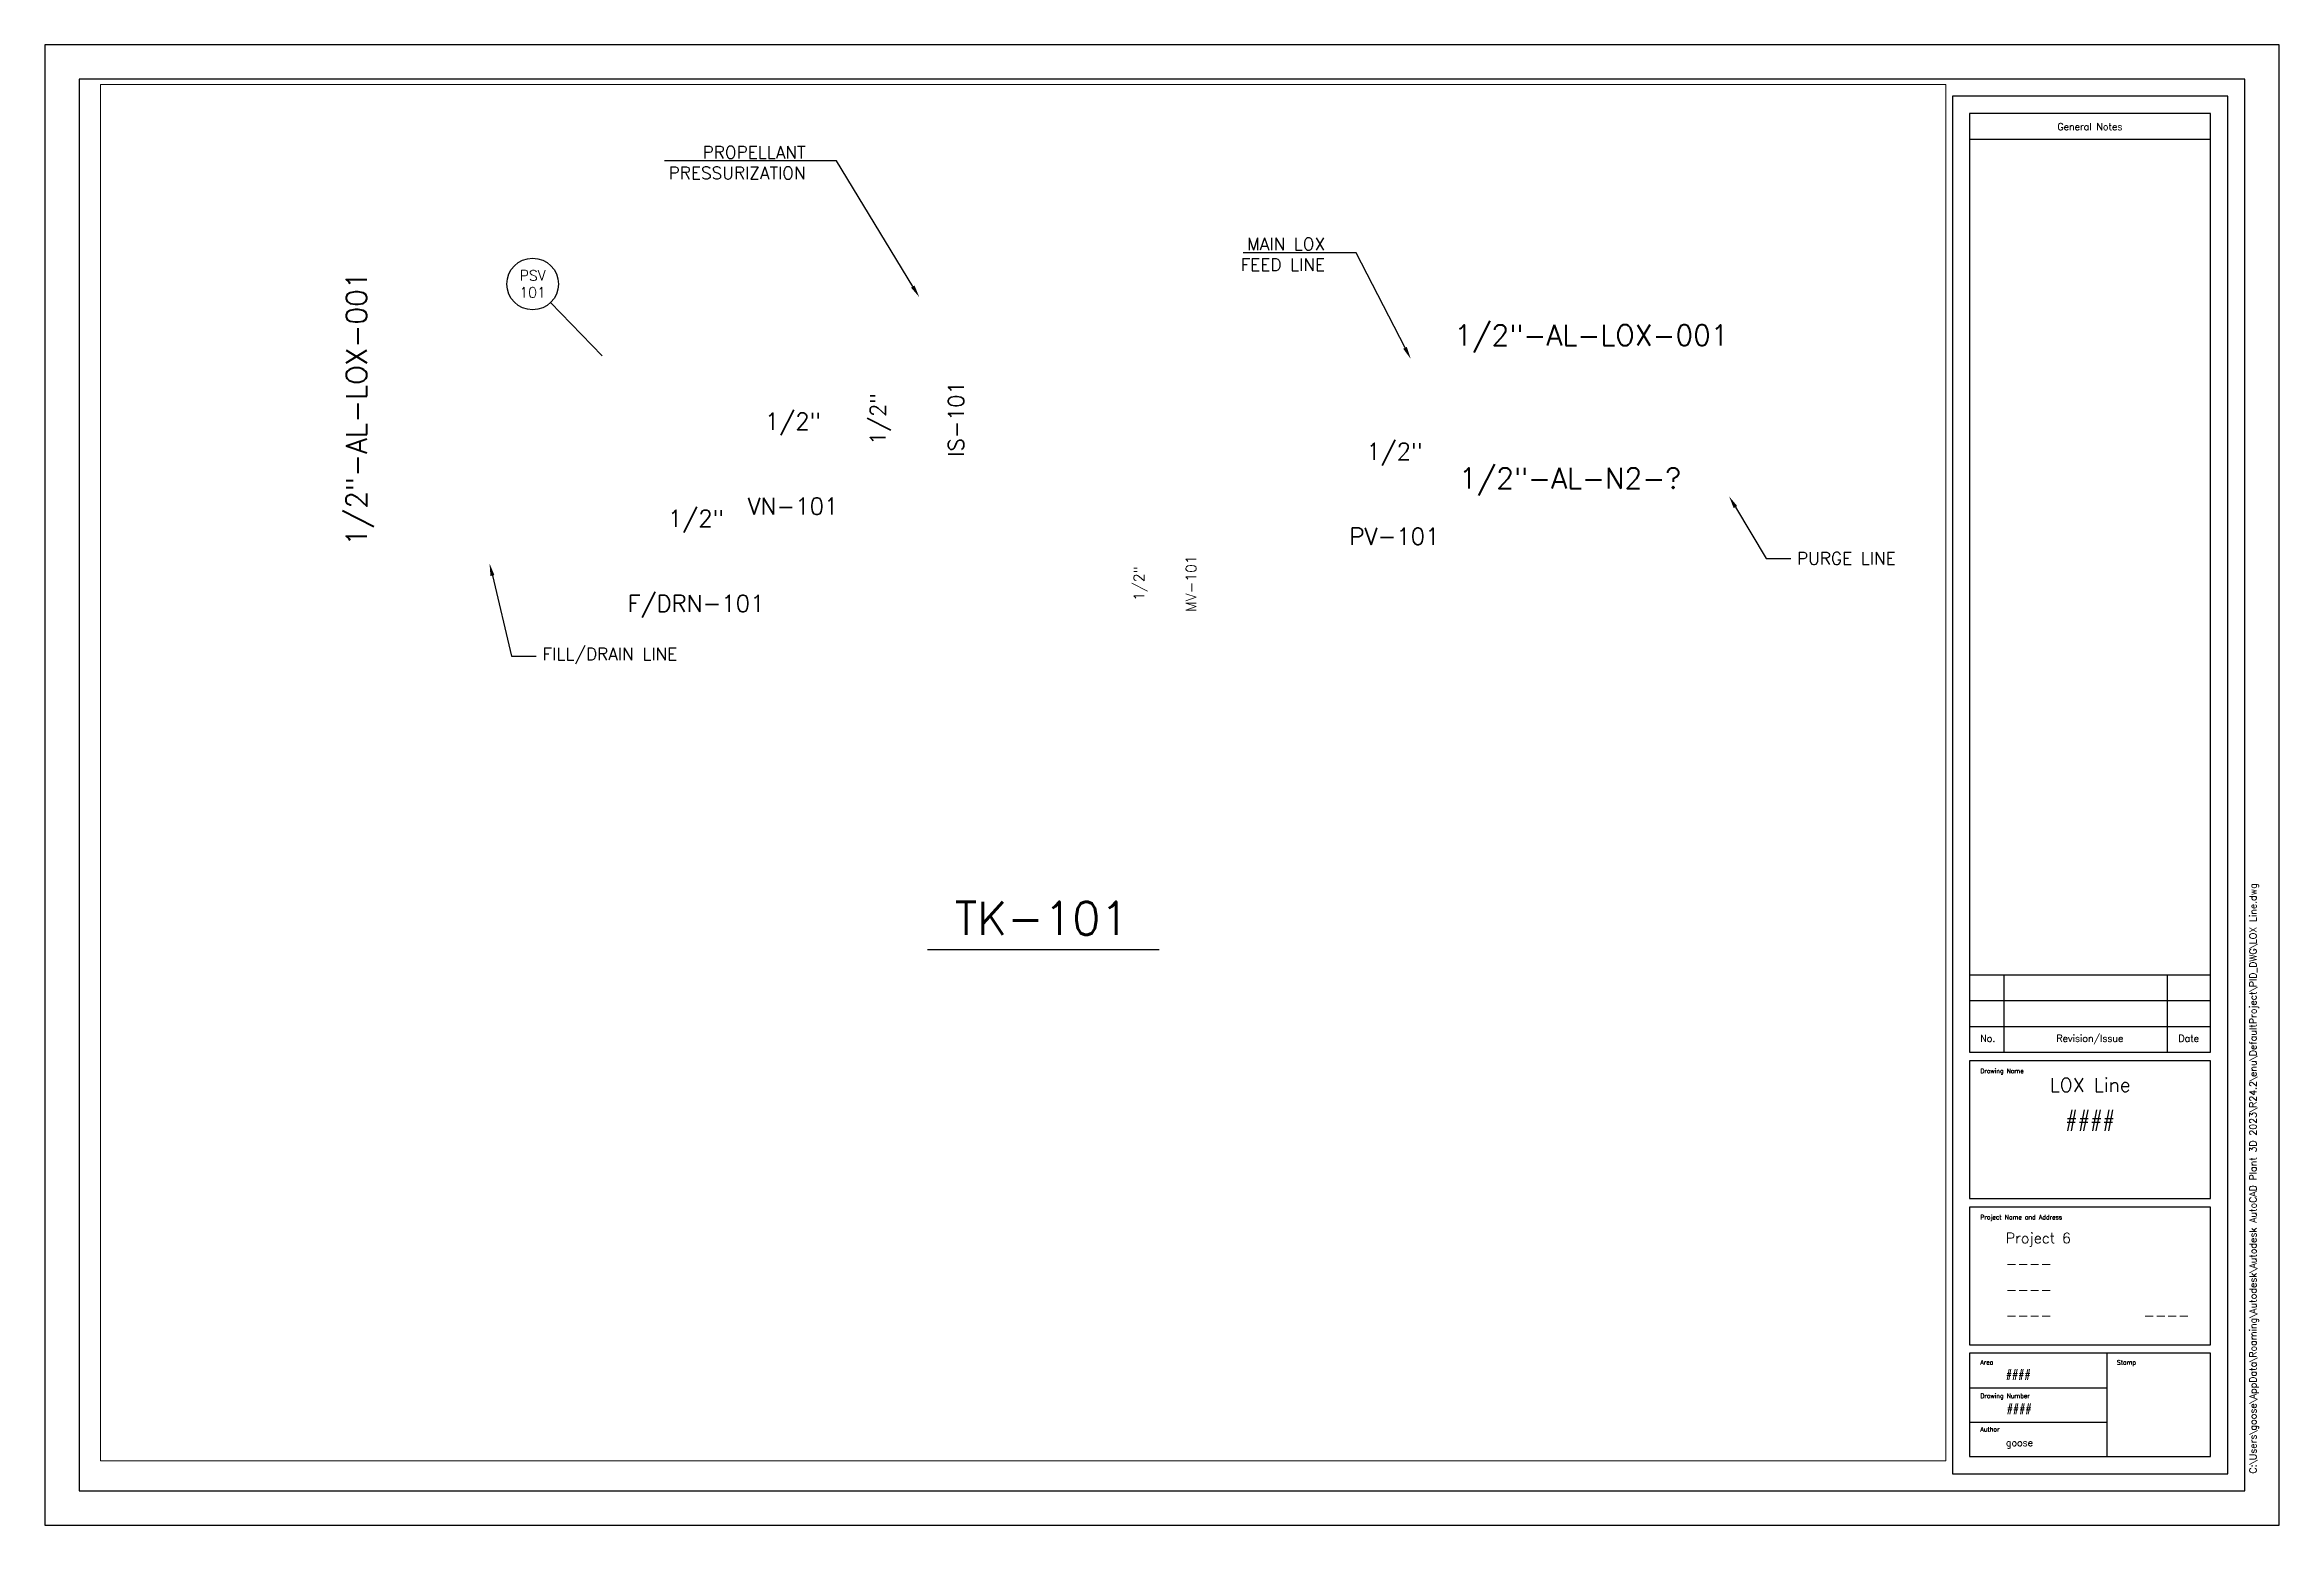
# Paper-space layout 'PID ANSI D Title Block' of a CAD drawing. Header units: inches. Extents: x 0 to 32.5, y 0 to 21.5.
# The model-space entities are those that its viewports show. They can reach past a viewport. Long polylines and large blocks are cut down to what shows.
import ezdxf
from ezdxf import colors
from ezdxf.entities.mleader import LeaderData, LeaderLine
from ezdxf.enums import TextEntityAlignment as Align
from ezdxf.math import Vec2, Vec3

# ---------------------------------------------------------------- set-up
doc = ezdxf.new("R2010")
doc.units = ezdxf.units.IN
doc.header["$MEASUREMENT"] = 0
for name, color, linetype in [('Instrument', 2, 'Continuous'), ('Text', 7, 'Continuous'), ('Title Block', 7, 'Continuous')]:
    doc.layers.add(name, color=color, linetype=linetype)
doc.styles.add('Roman', font='romans')
doc.styles.get("Standard").update_dxf_attribs({"font": 'romans.shx', "height": 0.1})
doc.dimstyles.get("Standard").update_dxf_attribs({"dimtxt": 0.18, "dimasz": 0.18, "dimexe": 0.18, "dimexo": 0.0625, "dimgap": 0.09, "dimtad": 0, "dimtih": 1, "dimtoh": 1, "dimdec": 4, "dimzin": 0, "dimdsep": 46, "dimtxsty": 'Standard', "dimcen": 0.09, "dimadec": 0, "dimazin": 0, "dimtfac": 1, "dimtdec": 4, "dimtofl": 0, "dimtmove": 0, "dimatfit": 3, "dimfxl": 1, "dimtolj": 1, "dimtzin": 0, "dimarcsym": 0})

# ---------------------------------------------------------------- blocks, each defined once
blk = doc.blocks.new('PID ANSI D titleblock')
for p, q in [((32.473, 21.518), (0, 21.518)), ((0, 21.518), (0, 0)), ((32.473, 0), (32.473, 21.518)), ((31.973, 21.018), (0.5, 21.018)), ((0.5, 21.018), (0.5, 0.5)), ((31.973, 0.5), (31.973, 21.018)), ((31.723, 20.768), (27.723, 20.768)), ((27.723, 20.768), (27.723, 0.75)), ((31.473, 20.518), (27.973, 20.518)), ((27.973, 20.518), (27.973, 6.875)), ((31.473, 6.875), (31.473, 20.518)), ((31.723, 0.75), (31.723, 20.768)), ((27.973, 20.143), (31.473, 20.143)), ((27.973, 8), (31.473, 8)), ((28.473, 6.875), (28.473, 8)), ((30.848, 6.875), (30.848, 8)), ((27.973, 7.625), (31.473, 7.625)), ((27.973, 7.25), (31.473, 7.25)), ((27.973, 6.875), (31.473, 6.875)), ((31.473, 6.75), (27.973, 6.75)), ((27.973, 6.75), (27.973, 4.75)), ((31.473, 4.75), (31.473, 6.75)), ((27.973, 4.75), (31.473, 4.75)), ((31.473, 4.625), (27.973, 4.625)), ((27.973, 4.625), (27.973, 2.625)), ((31.473, 2.625), (31.473, 4.625)), ((27.973, 2.625), (31.473, 2.625)), ((31.473, 2.5), (27.973, 2.5)), ((27.973, 2.5), (27.973, 1)), ((29.973, 1), (29.973, 2.5)), ((31.473, 1), (31.473, 2.5)), ((27.973, 2), (29.973, 2)), ((27.973, 1.5), (29.973, 1.5)), ((27.973, 1), (31.473, 1)), ((27.723, 0.75), (31.723, 0.75)), ((0.5, 0.5), (31.973, 0.5)), ((0, 0), (32.473, 0))]:
    blk.add_line(p, q)
at = {"style": 'Roman'}
for s, p in [('General Notes', (29.721, 20.326)), ('Revision/Issue', (29.721, 7.078)), ('No.', (28.237, 7.078)), ('Date', (31.157, 7.078))]:
    blk.add_text(s, height=0.1, dxfattribs=at).set_placement(p, align=Align.MIDDLE_CENTER)
for s, p in [('Drawing Name', (28.129, 6.571)), ('Project Name and Address', (28.129, 4.446)), ('Area', (28.129, 2.335)), ('Stamp', (30.113, 2.335)), ('Drawing Number', (28.129, 1.849)), ('Author', (28.129, 1.363))]:
    blk.add_text(s, height=0.065, dxfattribs=at).set_placement(p)
blk = doc.blocks.new('Valve Label_block')
at = {"color": 0, "linetype": 'ByBlock', "lineweight": -2}
blk.add_attdef('#(TargetObject.Size)', text='', height=0.1, dxfattribs=at).set_placement((0, 0.1875), align=Align.BOTTOM_CENTER)
blk.add_attdef('#(TargetObject.Tag)', text='', height=0.1, dxfattribs=at).set_placement((0, -0.1875), align=Align.TOP_CENTER)
blk = doc.blocks.new('*U13')
at = {"color": 0, "linetype": 'ByBlock', "lineweight": -2}
for start, end in [(0, 180), (180, 0)]:
    blk.add_arc((0, 0), 0.25, start, end, dxfattribs=at)
blk.add_wipeout([(-0.163, 0.149), (0.167, 0.151), (0.167, 0.024), (-0.163, 0.024)], dxfattribs=at)
blk.add_wipeout([(-0.144, -0.024), (0.149, -0.024), (0.149, -0.155), (-0.144, -0.155)], dxfattribs=at)
for tag, p in [('#(TargetObject.Type)', (0, 0.083)), ('#(TargetObject.LoopNumber)', (0, -0.083))]:
    blk.add_attdef(tag, text='', height=0.1, dxfattribs=at).set_placement(p, align=Align.MIDDLE_CENTER)
blk = doc.blocks.new('Pipeline Tag_block')
at = {"color": 0, "linetype": 'ByBlock', "lineweight": -2}
blk.add_attdef('#(TargetObject.Tag)', text='', height=0.1, dxfattribs=at).set_placement((0, 0), align=Align.MIDDLE_CENTER)
blk = doc.blocks.new('*U30')
at = {"color": 0, "linetype": 'ByBlock', "lineweight": -3}
blk.add_line((-0.553, -0.152), (0.569, -0.152), dxfattribs=at)
at = {"color": 0, "linetype": 'ByBlock', "lineweight": -2}
blk.add_attdef('#(Equipment.Tag)', text='', height=0.16, dxfattribs=at).set_placement((0, 0), align=Align.MIDDLE)

msp = doc.modelspace()

# ---------------------------------------------------------------- block references
at = {"layer": 'Instrument', "color": 2, "linetype": 'ByBlock'}
ref = msp.add_blockref('*U13', (6.094, 17.042), dxfattribs=dict(at, xscale=-1.5, yscale=1.5, zscale=1.5))
ref.add_attrib('#(TargetObject.Type)', 'PSV', dxfattribs={"layer": '0', "color": 0, "linetype": 'ByBlock', "lineweight": -2, "height": 0.15}).set_placement((6.094, 17.166), align=Align.MIDDLE_CENTER)
ref.add_attrib('#(TargetObject.LoopNumber)', '101', dxfattribs={"layer": '0', "color": 0, "linetype": 'ByBlock', "lineweight": -2, "height": 0.15}).set_placement((6.094, 16.919), align=Align.MIDDLE_CENTER)
at = {"layer": 'Text'}
ref = msp.add_blockref('Pipeline Tag_block', (3.536, 15.23), dxfattribs=dict(at, xscale=3, yscale=3, zscale=3, rotation=270.0038248843634))
ref.add_attrib('#(TargetObject.Tag)', '1/2"-AL-LOX-001', dxfattribs={"layer": '0', "color": 0, "linetype": 'ByBlock', "lineweight": -2, "height": 0.3, "rotation": 90.0038}).set_placement((3.536, 15.23), align=Align.MIDDLE_CENTER)
ref = msp.add_blockref('Pipeline Tag_block', (21.48, 16.298), dxfattribs=dict(at, xscale=3, yscale=3, zscale=3, rotation=180.0038248843635))
ref.add_attrib('#(TargetObject.Tag)', '1/2"-AL-LOX-001', dxfattribs={"layer": '0', "color": 0, "linetype": 'ByBlock', "lineweight": -2, "height": 0.3, "rotation": 0.0038}).set_placement((21.48, 16.298), align=Align.MIDDLE_CENTER)
at = {"layer": 'Text', "rotation": 90.00000000000001}
for p, xscale, yscale, zscale, values in [((11.712, 15.081), 2.250000000000001, 2.250000000000001, 2.250000000000001, {'#(TargetObject.Size)': '1/2"', '#(TargetObject.Tag)': 'IS-101'}), ((15.305, 12.688), 1.5, 1.5, 1.5, {'#(TargetObject.Size)': '1/2"', '#(TargetObject.Tag)': 'MV-101'})]:
    msp.add_blockref('Valve Label_block', p, dxfattribs=dict(at, xscale=xscale, yscale=yscale, zscale=zscale)).add_auto_attribs(values)
at = {"layer": 'Text'}
for name, p, xscale, yscale, zscale, values in [('Valve Label_block', (9.878, 14.393), 2.443140130159328, 2.443140130159328, 2.443140130159328, {'#(TargetObject.Size)': '1/2"', '#(TargetObject.Tag)': 'VN-101'}), ('Valve Label_block', (18.618, 13.955), 2.443140130159328, 2.443140130159328, 2.443140130159328, {'#(TargetObject.Size)': '1/2"', '#(TargetObject.Tag)': 'PV-101'}), ('Valve Label_block', (8.469, 12.98), 2.443140130159328, 2.443140130159328, 2.443140130159328, {'#(TargetObject.Size)': '1/2"', '#(TargetObject.Tag)': 'F/DRN-101'}), ('*U30', (13.492, 7.824), 3, 3, 3, {'#(Equipment.Tag)': 'TK-101'})]:
    msp.add_blockref(name, p, dxfattribs=dict(at, xscale=xscale, yscale=yscale, zscale=zscale)).add_auto_attribs(values)
ref = msp.add_blockref('Pipeline Tag_block', (21.17, 14.219), dxfattribs=dict(at, xscale=-3, yscale=3, zscale=3, rotation=3.129496661813391e-10))
ref.add_attrib('#(TargetObject.Tag)', '1/2"-AL-N2-?', dxfattribs={"layer": '0', "color": 0, "linetype": 'ByBlock', "lineweight": -2, "height": 0.3}).set_placement((21.17, 14.219), align=Align.MIDDLE_CENTER)

# ---------------------------------------------------------------- leaders
ml = msp.add_multileader_mtext('Standard')
ml.set_content('PROPELLANT\\PPRESSURIZATION', color=256)
ml.set_leader_properties()
ml.build(insert=Vec2(0, 0))
ml.multileader.update_dxf_attribs({"text_right_attachment_type": 6, "dogleg_length": 0.36, "arrow_head_size": 0.18})
ctx = ml.context
ctx.base_point, ctx.char_height, ctx.arrow_head_size, ctx.landing_gap_size, ctx.plane_origin = Vec3(7.827, 18.956), 0.18, 0.18, 0.09, Vec3(11.712, 16.851)
ctx.right_attachment, ctx.text_align_type = 6, 2
notes = []
notes.append((ctx, [(0, (1, 1, 0), (10.51, 18.83), (-1, 0), 0.36, [(0, [(11.712, 16.851)], 0, [])])]))
ctx.mtext.insert, ctx.mtext.alignment, ctx.mtext.flow_direction = Vec3(10.06, 19.046), 3, 5
ml = msp.add_multileader_mtext('Standard')
ml.set_content('MAIN LOX \\PFEED LINE', color=256)
ml.set_leader_properties()
ml.build(insert=Vec2(0, 0))
ml.multileader.update_dxf_attribs({"text_right_attachment_type": 6, "dogleg_length": 0.36, "arrow_head_size": 0.18})
ctx = ml.context
ctx.base_point, ctx.char_height, ctx.arrow_head_size, ctx.landing_gap_size, ctx.plane_origin = Vec3(16.165, 17.623), 0.18, 0.18, 0.09, Vec3(19.616, 15.954)
ctx.right_attachment, ctx.text_align_type = 6, 2
notes.append((ctx, [(0, (1, 1, 0), (18.059, 17.497), (-1, 0), 0.36, [(0, [(18.854, 15.954)], 0, [])])]))
ctx.mtext.insert, ctx.mtext.alignment, ctx.mtext.flow_direction = Vec3(17.609, 17.713), 3, 5
ml = msp.add_multileader_mtext('Standard')
ml.set_content('PURGE LINE', color=256)
ml.set_leader_properties()
ml.build(insert=Vec2(0, 0))
ml.multileader.update_dxf_attribs({"dogleg_length": 0.36, "arrow_head_size": 0.18})
ctx = ml.context
ctx.base_point, ctx.char_height, ctx.arrow_head_size, ctx.landing_gap_size, ctx.plane_origin = Vec3(24.377, 13.054), 0.18, 0.18, 0.09, Vec3(27.82, 12.671)
notes.append((ctx, [(1, (1, 1, 0), (24.017, 13.054), (1, 0), 0.36, [(0, [(23.481, 13.955)], 0, [])])]))
ctx.mtext.insert, ctx.mtext.flow_direction = Vec3(24.467, 13.144), 5
ml = msp.add_multileader_mtext('Standard')
ml.set_content('FILL/DRAIN LINE', color=256)
ml.set_leader_properties()
ml.build(insert=Vec2(0, 0))
ml.multileader.update_dxf_attribs({"text_right_attachment_type": 6, "dogleg_length": 0.36, "arrow_head_size": 0.18})
ctx = ml.context
ctx.base_point, ctx.char_height, ctx.arrow_head_size, ctx.landing_gap_size, ctx.plane_origin = Vec3(6.146, 11.635), 0.18, 0.18, 0.09, Vec3(5.468, 12.98)
ctx.right_attachment = 6
notes.append((ctx, [(0, (1, 1, 0), (5.786, 11.635), (1, 0), 0.36, [(0, [(5.468, 12.98)], 0, [])])]))
ctx.mtext.insert, ctx.mtext.flow_direction = Vec3(6.236, 11.755), 5
for ctx, leaders in notes:
    for number, flags, end, landing, length, lines in leaders:
        leader = LeaderData()
        leader.index, (leader.has_last_leader_line, leader.has_dogleg_vector, leader.attachment_direction) = number, flags
        leader.last_leader_point, leader.dogleg_vector, leader.dogleg_length = Vec3(end), Vec3(landing), length
        for number, points, colour, breaks in lines:
            line = LeaderLine()
            line.index, line.vertices, line.color, line.breaks = number, Vec3.list(points), colors.encode_raw_color(colour), breaks
            leader.lines.append(line)
        ctx.leaders.append(leader)

# ---------------------------------------------------------------- next in the draw order: leaders
at = {"layer": 'Instrument', "linetype": 'ByBlock', "has_arrowhead": 0}
msp.add_leader([(7.103, 15.998), (6.355, 16.773)], dimstyle='Standard', dxfattribs=at)

psp = doc.layouts.new('PID ANSI D Title Block')

# ---------------------------------------------------------------- block references
at = {"layer": 'Title Block'}
psp.add_blockref('PID ANSI D titleblock', (0, 0), dxfattribs=at)

# ---------------------------------------------------------------- texts
at = {"layer": 'Title Block', "insert": (32.041, 0.752), "char_height": 0.1, "attachment_point": 1, "rotation": 90}
psp.add_mtext('C:\\\\Users\\\\goose\\\\AppData\\\\Roaming\\\\Autodesk\\\\Autodesk AutoCAD Plant 3D 2023\\\\R24.2\\\\enu\\\\DefaultProject\\\\PID_DWG\\\\LOX Line.dwg', dxfattribs=at)
at = {"layer": 'Title Block'}
for s, insert, char_height, attachment_point in [('LOX Line', (29.723, 6.5), 0.2, 2), ('Project 6', (28.5, 4.25), 0.15, 1), ('----', (28.5, 3.875), 0.15, 1), ('----', (28.5, 3.5), 0.15, 1), ('----', (28.5, 3.125), 0.15, 1), ('----', (30.5, 3.125), 0.15, 1), ('####', (28.5, 2.25), 0.1, 1), ('####', (28.513, 1.75), 0.1, 1), ('goose', (28.5, 1.25), 0.1, 1)]:
    psp.add_mtext(s, dxfattribs=dict(at, insert=insert, char_height=char_height, attachment_point=attachment_point))
at = {"layer": 'Title Block', "insert": (29.723, 6), "char_height": 0.2, "width": 3.30274, "attachment_point": 2}
psp.add_mtext('####', dxfattribs=at)

# ---------------------------------------------------------------- viewports
at = {"layer": '0', "color": 2}
psp.add_viewport(center=(14.219, 10.938), size=(26.812, 20), view_center_point=(13.222, 9.94), view_height=20, dxfattribs=at)

doc.saveas('drawing.dxf')
